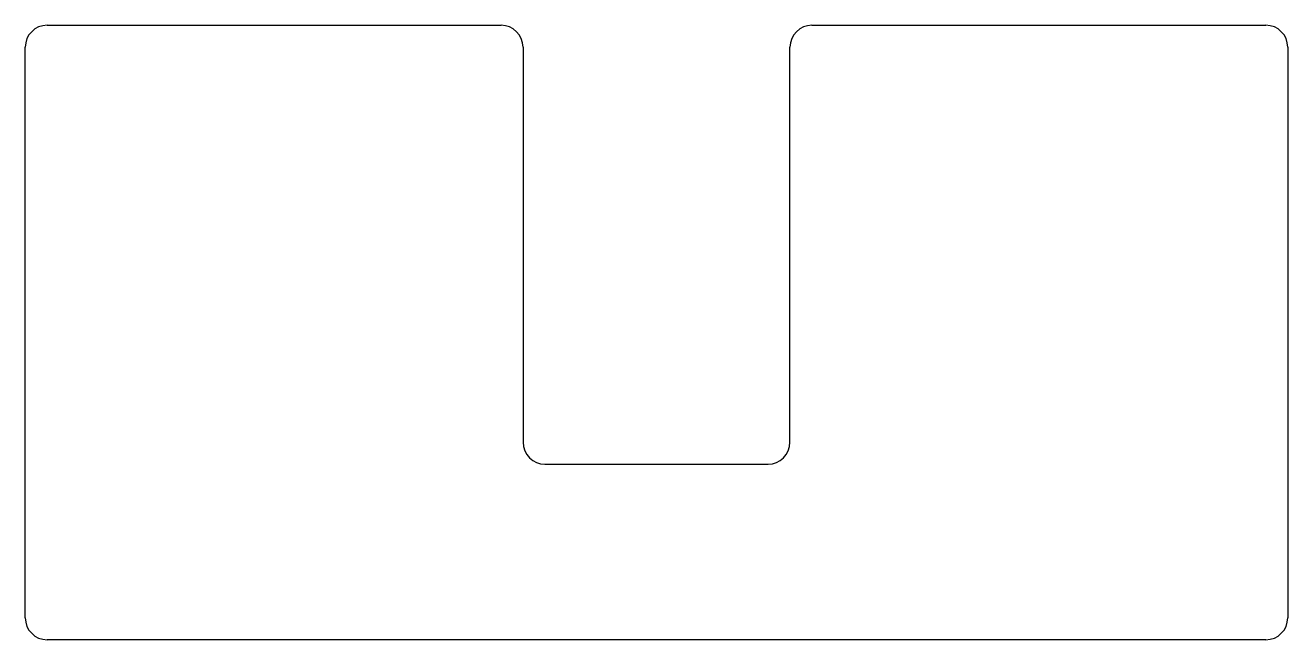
# Model space of a CAD drawing. Header units: millimetres. Extents: x -5 to 52.5, y -28 to 0.
import ezdxf

# ---------------------------------------------------------------- set-up
doc = ezdxf.new("R2010")
doc.units = ezdxf.units.MM
doc.layers.add('Sketch', color=7, linetype='CONTINUOUS')

msp = doc.modelspace()

# ---------------------------------------------------------------- linework, layer by layer
at = {"layer": 'Sketch'}
for p, q in [((-4, 0), (16.67, 0)), ((30.83, 0), (51.5, 0)), ((-5, -27), (-5, -1)), ((17.67, -1), (17.67, -19)), ((29.83, -19), (29.83, -1)), ((52.5, -1), (52.5, -27)), ((18.67, -20), (28.83, -20)), ((51.5, -28), (-4, -28))]:
    msp.add_line(p, q, dxfattribs=at)
for centre, start, end in [((-4, -1), 90, 180), ((16.67, -1), 0, 90), ((30.83, -1), 90, 180), ((51.5, -1), 0, 90), ((18.67, -19), 180, -90), ((28.83, -19), -90, 0), ((-4, -27), 180, -90), ((51.5, -27), -90, 0)]:
    msp.add_arc(centre, 1, start, end, dxfattribs=at)

doc.saveas('drawing.dxf')
